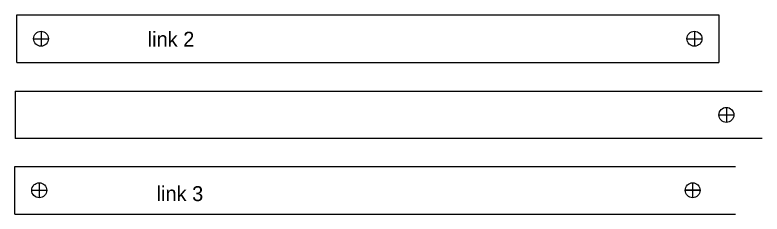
# Model space of a CAD drawing. Header units: millimetres. Extents: x -15418 to 43885, y -27590 to 23052.
# Drawn here: x 3729.9 to 3930, y 2225.6 to 2278.8 of the extents above; entities that cross this region are included whole.
import ezdxf

# ---------------------------------------------------------------- set-up
doc = ezdxf.new("R2010")
doc.units = ezdxf.units.MM
doc.header["$LTSCALE"] = 0.5
doc.layers.add('Layer1', color=1, linetype='Continuous')

msp = doc.modelspace()

# ---------------------------------------------------------------- linework, layer by layer
at = {"layer": 'Layer1', "transparency": 33554661}
for p, q in [((3730.392, 2266.1006), (3730.392, 2278.8006)), ((3730.392, 2278.8006), (3918.392, 2278.8006)), ((3918.392, 2278.8006), (3918.392, 2266.1006)), ((3736.892, 2274.4506), (3736.892, 2270.4506)), ((3911.892, 2274.4506), (3911.892, 2270.4506)), ((3734.892, 2272.4506), (3738.892, 2272.4506)), ((3909.892, 2272.4506), (3913.892, 2272.4506)), ((3730.392, 2266.1006), (3918.392, 2266.1006)), ((3729.9963, 2258.4487), (3929.9963, 2258.4487)), ((3729.9963, 2258.4487), (3729.9963, 2245.7487)), ((3920.4363, 2254.0987), (3920.4363, 2250.0987)), ((3918.4363, 2252.0987), (3922.4363, 2252.0987)), ((3929.9963, 2245.7487), (3729.9963, 2245.7487)), ((3729.9126, 2225.608), (3729.9126, 2238.308)), ((3729.9126, 2238.308), (3922.9126, 2238.308)), ((3736.4126, 2233.958), (3736.4126, 2229.958)), ((3911.4126, 2233.958), (3911.4126, 2229.958)), ((3911.4126, 2233.958), (3911.4126, 2229.958)), ((3734.4126, 2231.958), (3738.4126, 2231.958)), ((3909.4126, 2231.958), (3913.4126, 2231.958)), ((3913.4126, 2231.958), (3909.4126, 2231.958)), ((3729.9126, 2225.608), (3922.9126, 2225.608))]:
    msp.add_line(p, q, dxfattribs=at)
for centre in [(3736.892, 2272.4506), (3911.892, 2272.4506), (3920.4363, 2252.0987), (3736.4126, 2231.958), (3911.4126, 2231.958), (3911.4126, 2231.958)]:
    msp.add_circle(centre, 2, dxfattribs=at)

# ---------------------------------------------------------------- texts
for s, p in [('link 2', (3765.4686, 2270.3193)), ('link 3', (3767.8521, 2229.0589))]:
    msp.add_text(s, height=4, dxfattribs=at).set_placement(p)

doc.saveas('drawing.dxf')
